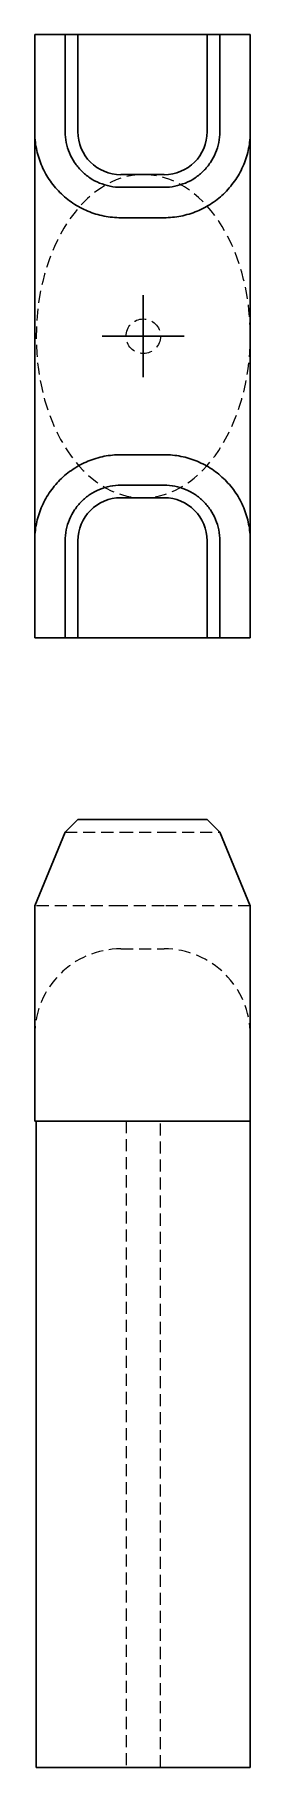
# Model space of a CAD drawing. Header units: millimetres. Extents: x 72 to 255, y 7 to 190.
# Drawn here: x 71.6 to 94.4, y 7 to 189.8 of the extents above.
import ezdxf

# ---------------------------------------------------------------- set-up
doc = ezdxf.new("R2010")
doc.units = ezdxf.units.MM
doc.linetypes.add('HIDDEN', pattern=[1.905, 1.27, -0.635])
doc.layers.add('10', color=7, linetype='Continuous')

# ---------------------------------------------------------------- blocks, each defined once
blk = doc.blocks.new('SW_CENTERMARKSYMBOL_0')
at = {"layer": '10', "color": 0}
for p, q in [((0, 2.5), (0, 4.32)), ((0, 0), (0, 2.5)), ((-2.5, 0), (-4.32, 0)), ((0, 0), (-2.5, 0)), ((0, 0), (0, -2.5)), ((0, 0), (2.5, 0)), ((2.5, 0), (4.32, 0)), ((0, -2.5), (0, -4.32))]:
    blk.add_line(p, q, dxfattribs=at)

msp = doc.modelspace()

# ---------------------------------------------------------------- linework, layer by layer
at = {"color": 7, "linetype": 'Continuous', "lineweight": 25}
for p, q in [((71.64, 189.82), (71.64, 179.59)), ((74.85, 189.82), (71.64, 189.82)), ((74.85, 179.59), (74.85, 189.82)), ((76.18, 189.82), (74.85, 189.82)), ((76.18, 179.59), (76.18, 189.82)), ((76.18, 189.82), (89.82, 189.82)), ((89.82, 189.82), (89.82, 179.59)), ((91.15, 189.82), (89.82, 189.82)), ((91.15, 189.82), (91.15, 179.59)), ((94.36, 189.82), (91.15, 189.82)), ((94.36, 179.59), (94.36, 189.82)), ((71.64, 179.59), (71.64, 136.41)), ((94.36, 136.41), (94.36, 179.59)), ((85.27, 175.05), (80.73, 175.05)), ((85.27, 173.71), (80.73, 173.71)), ((80.73, 170.5), (85.27, 170.5)), ((85.27, 145.5), (80.73, 145.5)), ((80.73, 142.29), (85.27, 142.29)), ((80.73, 140.95), (85.27, 140.95)), ((71.64, 136.41), (71.64, 126.18)), ((74.85, 126.18), (74.85, 136.41)), ((76.18, 126.18), (76.18, 136.41)), ((89.82, 136.41), (89.82, 126.18)), ((91.15, 136.41), (91.15, 126.18)), ((94.36, 126.18), (94.36, 136.41)), ((71.64, 126.18), (74.85, 126.18)), ((74.85, 126.18), (76.18, 126.18)), ((76.18, 126.18), (89.82, 126.18)), ((89.82, 126.18), (91.15, 126.18)), ((91.15, 126.18), (94.36, 126.18)), ((74.85, 105.67), (76.18, 107)), ((76.18, 107), (89.82, 107)), ((89.82, 107), (91.15, 105.67)), ((71.64, 97.91), (74.85, 105.67)), ((91.15, 105.67), (94.36, 97.91)), ((71.64, 97.91), (71.64, 75.18)), ((94.36, 97.91), (94.36, 75.18)), ((71.64, 75.18), (94.36, 75.18)), ((71.8, 75.18), (71.8, 7)), ((94.36, 75.18), (94.36, 7)), ((94.36, 7), (71.8, 7))]:
    msp.add_line(p, q, dxfattribs=at)
at = {"color": 7, "linetype": 'HIDDEN', "lineweight": 18}
for p, q in [((80.73, 105.67), (85.27, 105.67)), ((85.27, 97.91), (80.73, 97.91)), ((80.73, 93.36), (85.27, 93.36)), ((81.27, 75.18), (81.27, 7)), ((84.9, 7), (84.9, 75.18))]:
    msp.add_line(p, q, dxfattribs=at)
msp.add_circle((83.08, 158), 1.82, dxfattribs=at)
at = {"color": 7, "linetype": 'Continuous', "lineweight": 25}
for centre, start, end in [((80.73, 179.59), 180, 270), ((85.27, 179.59), 270, 0), ((80.73, 136.41), 90, 180), ((85.27, 136.41), 0, 90)]:
    msp.add_arc(centre, 4.55, start, end, dxfattribs=at)
at = {"color": 7, "linetype": 'HIDDEN', "lineweight": 18}
for centre, start, end in [((80.73, 84.27), 90, 180), ((85.27, 84.27), 0, 90)]:
    msp.add_arc(centre, 9.09, start, end, dxfattribs=at)
msp.add_ellipse((83.08, 158), major_axis=(-0.08, -17.05), ratio=0.661724, start_param=1.582435, end_param=7.857244, dxfattribs=at)
at = {"color": 7, "linetype": 'Continuous', "lineweight": 25}
for points, knots in [([(71.64, 179.59), (71.64, 178.99), (71.7, 178.4), (71.87, 177.53), (71.94, 177.24), (72.11, 176.67), (72.21, 176.39), (72.56, 175.56), (72.83, 175.04), (73.49, 174.05), (73.88, 173.59), (74.72, 172.75), (75.17, 172.37), (75.92, 171.87), (76.17, 171.72), (76.7, 171.44), (76.97, 171.31), (77.79, 170.97), (78.36, 170.79), (79.53, 170.56), (80.13, 170.5), (80.73, 170.5)], [0, 0, 0, 0, 0.125, 0.125, 0.1875, 0.1875, 0.25, 0.25, 0.375, 0.375, 0.5, 0.5, 0.625, 0.625, 0.6875, 0.6875, 0.75, 0.75, 0.875, 0.875, 1, 1, 1, 1]), ([(80.73, 173.71), (80.34, 173.71), (79.96, 173.75), (79.2, 173.9), (78.83, 174.02), (78.12, 174.31), (77.78, 174.49), (77.3, 174.81), (77.15, 174.93), (76.85, 175.17), (76.71, 175.3), (76.3, 175.71), (76.06, 176), (75.63, 176.65), (75.45, 176.98), (75.15, 177.69), (75.04, 178.06), (74.89, 178.82), (74.85, 179.2), (74.85, 179.59)], [0, 0, 0, 0, 0.125, 0.125, 0.25, 0.25, 0.375, 0.375, 0.4375, 0.4375, 0.5, 0.5, 0.625, 0.625, 0.75, 0.75, 0.875, 0.875, 1, 1, 1, 1]), ([(91.15, 179.59), (91.15, 179.2), (91.11, 178.82), (90.96, 178.07), (90.85, 177.69), (90.55, 176.99), (90.37, 176.65), (90.05, 176.17), (89.94, 176.01), (89.69, 175.71), (89.56, 175.57), (89.16, 175.17), (88.86, 174.92), (88.22, 174.49), (87.88, 174.31), (87.17, 174.02), (86.8, 173.9), (86.04, 173.75), (85.66, 173.71), (85.27, 173.71)], [0, 0, 0, 0, 0.125, 0.125, 0.25, 0.25, 0.375, 0.375, 0.4375, 0.4375, 0.5, 0.5, 0.625, 0.625, 0.75, 0.75, 0.875, 0.875, 1, 1, 1, 1]), ([(85.27, 170.5), (85.87, 170.5), (86.46, 170.56), (87.33, 170.73), (87.62, 170.8), (88.19, 170.98), (88.47, 171.08), (89.3, 171.42), (89.82, 171.7), (90.81, 172.36), (91.28, 172.74), (92.12, 173.58), (92.49, 174.04), (92.99, 174.78), (93.15, 175.04), (93.43, 175.56), (93.55, 175.83), (93.9, 176.65), (94.07, 177.22), (94.3, 178.4), (94.36, 178.99), (94.36, 179.59)], [0, 0, 0, 0, 0.125, 0.125, 0.1875, 0.1875, 0.25, 0.25, 0.375, 0.375, 0.5, 0.5, 0.625, 0.625, 0.6875, 0.6875, 0.75, 0.75, 0.875, 0.875, 1, 1, 1, 1]), ([(80.73, 145.5), (80.13, 145.5), (79.54, 145.44), (78.67, 145.27), (78.38, 145.2), (77.81, 145.02), (77.53, 144.92), (76.7, 144.58), (76.18, 144.3), (75.19, 143.64), (74.72, 143.26), (73.88, 142.42), (73.51, 141.96), (73.01, 141.22), (72.85, 140.96), (72.57, 140.44), (72.45, 140.17), (72.1, 139.35), (71.93, 138.78), (71.7, 137.6), (71.64, 137.01), (71.64, 136.41)], [0, 0, 0, 0, 0.125, 0.125, 0.1875, 0.1875, 0.25, 0.25, 0.375, 0.375, 0.5, 0.5, 0.625, 0.625, 0.6875, 0.6875, 0.75, 0.75, 0.875, 0.875, 1, 1, 1, 1]), ([(94.36, 136.41), (94.36, 137.01), (94.3, 137.6), (94.13, 138.47), (94.06, 138.76), (93.89, 139.33), (93.79, 139.61), (93.44, 140.44), (93.17, 140.96), (92.51, 141.95), (92.12, 142.41), (91.28, 143.25), (90.83, 143.63), (90.08, 144.13), (89.83, 144.28), (89.3, 144.56), (89.03, 144.69), (88.21, 145.03), (87.64, 145.21), (86.47, 145.44), (85.87, 145.5), (85.27, 145.5)], [0, 0, 0, 0, 0.125, 0.125, 0.1875, 0.1875, 0.25, 0.25, 0.375, 0.375, 0.5, 0.5, 0.625, 0.625, 0.6875, 0.6875, 0.75, 0.75, 0.875, 0.875, 1, 1, 1, 1]), ([(74.85, 136.41), (74.85, 136.8), (74.89, 137.18), (75.04, 137.93), (75.15, 138.31), (75.45, 139.01), (75.63, 139.35), (75.95, 139.83), (76.06, 139.99), (76.31, 140.29), (76.44, 140.43), (76.84, 140.83), (77.14, 141.08), (77.78, 141.51), (78.12, 141.69), (78.83, 141.98), (79.2, 142.1), (79.96, 142.25), (80.34, 142.29), (80.73, 142.29)], [0, 0, 0, 0, 0.125, 0.125, 0.25, 0.25, 0.375, 0.375, 0.4375, 0.4375, 0.5, 0.5, 0.625, 0.625, 0.75, 0.75, 0.875, 0.875, 1, 1, 1, 1]), ([(85.27, 142.29), (85.66, 142.29), (86.04, 142.25), (86.8, 142.1), (87.17, 141.98), (87.88, 141.69), (88.22, 141.51), (88.7, 141.19), (88.85, 141.07), (89.15, 140.83), (89.29, 140.7), (89.7, 140.29), (89.94, 140), (90.37, 139.35), (90.55, 139.02), (90.85, 138.31), (90.96, 137.94), (91.11, 137.18), (91.15, 136.8), (91.15, 136.41)], [0, 0, 0, 0, 0.125, 0.125, 0.25, 0.25, 0.375, 0.375, 0.4375, 0.4375, 0.5, 0.5, 0.625, 0.625, 0.75, 0.75, 0.875, 0.875, 1, 1, 1, 1])]:
    msp.add_open_spline(points, degree=3, knots=knots, dxfattribs=at)
at = {"color": 7, "linetype": 'HIDDEN', "lineweight": 18}
for points, knots in [([(74.85, 105.67), (74.85, 105.67), (74.89, 105.67), (75.04, 105.67), (75.15, 105.67), (75.45, 105.67), (75.63, 105.67), (75.95, 105.67), (76.06, 105.67), (76.31, 105.67), (76.44, 105.67), (76.84, 105.67), (77.14, 105.67), (77.78, 105.67), (78.12, 105.67), (78.83, 105.67), (79.2, 105.67), (79.96, 105.67), (80.34, 105.67), (80.73, 105.67)], [0, 0, 0, 0, 0.125, 0.125, 0.25, 0.25, 0.375, 0.375, 0.4375, 0.4375, 0.5, 0.5, 0.625, 0.625, 0.75, 0.75, 0.875, 0.875, 1, 1, 1, 1]), ([(85.27, 105.67), (85.66, 105.67), (86.04, 105.67), (86.8, 105.67), (87.17, 105.67), (87.88, 105.67), (88.22, 105.67), (88.7, 105.67), (88.85, 105.67), (89.15, 105.67), (89.29, 105.67), (89.7, 105.67), (89.94, 105.67), (90.37, 105.67), (90.55, 105.67), (90.85, 105.67), (90.96, 105.67), (91.11, 105.67), (91.15, 105.67), (91.15, 105.67)], [0, 0, 0, 0, 0.125, 0.125, 0.25, 0.25, 0.375, 0.375, 0.4375, 0.4375, 0.5, 0.5, 0.625, 0.625, 0.75, 0.75, 0.875, 0.875, 1, 1, 1, 1]), ([(80.73, 97.91), (80.13, 97.91), (79.54, 97.91), (78.67, 97.9), (78.38, 97.9), (77.81, 97.9), (77.53, 97.91), (76.7, 97.91), (76.18, 97.91), (75.19, 97.91), (74.72, 97.91), (73.88, 97.9), (73.51, 97.9), (73.01, 97.91), (72.85, 97.91), (72.57, 97.91), (72.45, 97.91), (72.1, 97.91), (71.93, 97.91), (71.7, 97.91), (71.64, 97.91), (71.64, 97.91)], [0, 0, 0, 0, 0.125, 0.125, 0.1875, 0.1875, 0.25, 0.25, 0.375, 0.375, 0.5, 0.5, 0.625, 0.625, 0.6875, 0.6875, 0.75, 0.75, 0.875, 0.875, 1, 1, 1, 1]), ([(94.36, 97.91), (94.36, 97.91), (94.3, 97.91), (94.13, 97.9), (94.06, 97.9), (93.89, 97.9), (93.79, 97.91), (93.44, 97.91), (93.17, 97.91), (92.51, 97.91), (92.12, 97.91), (91.28, 97.9), (90.83, 97.9), (90.08, 97.91), (89.83, 97.91), (89.3, 97.91), (89.03, 97.91), (88.21, 97.91), (87.64, 97.91), (86.47, 97.91), (85.87, 97.91), (85.27, 97.91)], [0, 0, 0, 0, 0.125, 0.125, 0.1875, 0.1875, 0.25, 0.25, 0.375, 0.375, 0.5, 0.5, 0.625, 0.625, 0.6875, 0.6875, 0.75, 0.75, 0.875, 0.875, 1, 1, 1, 1])]:
    msp.add_open_spline(points, degree=3, knots=knots, dxfattribs=at)

# ---------------------------------------------------------------- block references
at = {"layer": '10'}
msp.add_blockref('SW_CENTERMARKSYMBOL_0', (83.08, 158), dxfattribs=at)

doc.saveas('drawing.dxf')
